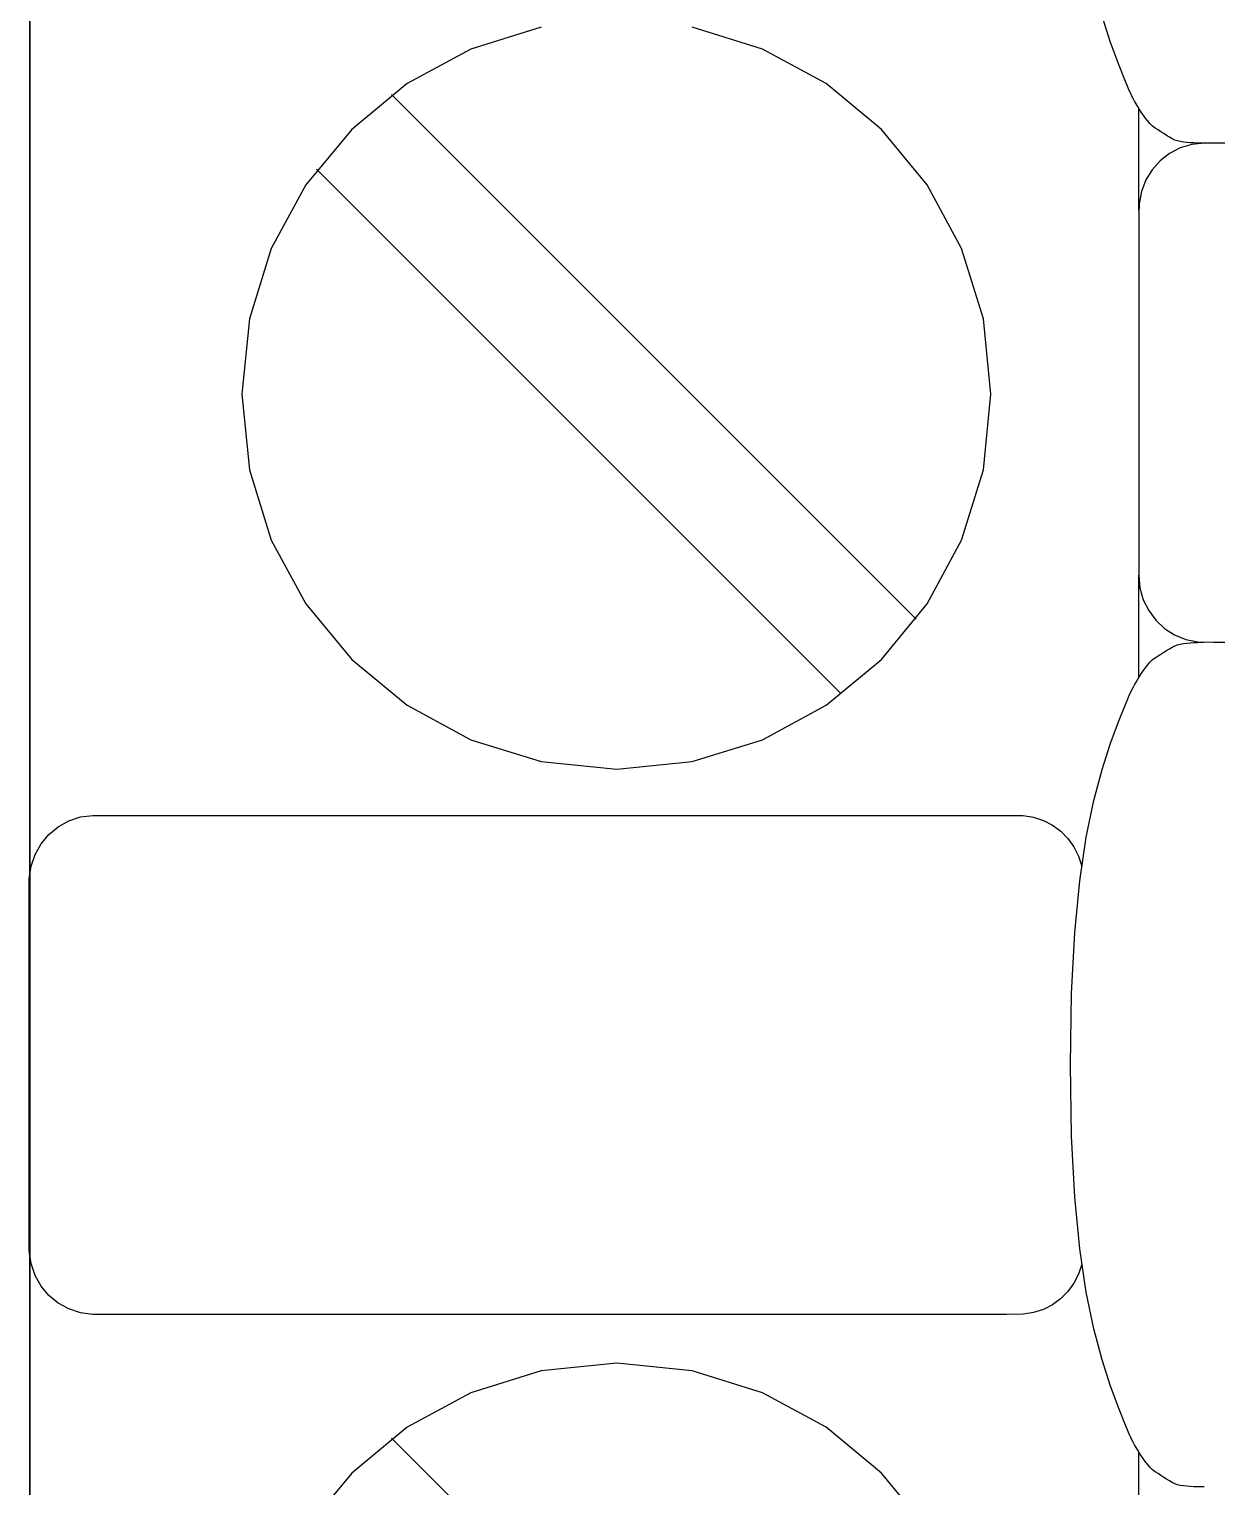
# Model space of a CAD drawing. Extents: x 1 to 47.7, y 0.2 to 35.
# Drawn here: x 36.708 to 37.238, y 11.747 to 12.398 of the extents above; entities that cross this region are included whole.
import ezdxf

# ---------------------------------------------------------------- set-up
doc = ezdxf.new("R2010")
doc.units = 0
doc.header["$MEASUREMENT"] = 0
for name, color, linetype in [('7_1__EMPTY_IO_BOARD_POSITI', 7, 'CONTINUOUS'), ('7_2___8__INDEPENDENT_INPUT', 7, 'CONTINUOUS'), ('7_3___8__OPTOISO_INDEPENDE', 7, 'CONTINUOUS'), ('7_4___24__OPTOISO_INDEPEND', 7, 'CONTINUOUS'), ('7_5___8__INDEPENDENT_INPUT', 7, 'CONTINUOUS'), ('7_6____8__INDEPENDENT_INPU', 7, 'CONTINUOUS'), ('7_7____8__OPTOISO_INDEPEND', 7, 'CONTINUOUS'), ('7_8____8__OPTOISO_INDEPEND', 7, 'CONTINUOUS')]:
    doc.layers.add(name, color=color, linetype=linetype)

msp = doc.modelspace()

# ---------------------------------------------------------------- linework, layer by layer
at = {"layer": '7_1__EMPTY_IO_BOARD_POSITI'}
msp.add_lwpolyline([(36.70819, 10.79327), (36.70819, 11.20091), (36.70819, 11.40113), (36.70819, 11.59733), (36.70819, 11.78827), (36.70819, 11.97273), (36.70819, 12.06214), (36.70819, 12.14948), (36.70819, 12.23458), (36.70819, 12.31729), (36.70819, 12.39747), (36.70819, 12.47495)], dxfattribs=at)
at = {"layer": '7_2___8__INDEPENDENT_INPUT'}
for points in [[(36.70795, 12.46013), (36.70795, 12.34901), (36.70795, 12.23255), (36.70795, 12.11119), (36.70795, 11.98537), (36.70795, 11.85555), (36.70795, 11.72217), (36.70795, 11.58567), (36.70795, 11.44649), (36.70795, 11.30509), (36.70795, 11.01739), (36.70795, 10.72613)], [(37.23243, 12.34682), (37.23094, 12.34682), (37.22937, 12.34685), (37.22776, 12.34689), (37.22617, 12.34698), (37.22461, 12.3471), (37.22312, 12.34727), (37.22175, 12.34749), (37.22052, 12.34779), (37.21938, 12.34821), (37.21814, 12.3488), (37.21688, 12.34949), (37.21562, 12.35025), (37.21435, 12.35106), (37.21308, 12.35189), (37.21181, 12.35273), (37.21055, 12.35356), (37.2093, 12.35436), (37.20815, 12.35558), (37.20708, 12.35689), (37.20609, 12.35817), (37.20516, 12.35943), (37.20429, 12.36068), (37.20348, 12.36191), (37.20273, 12.36314), (37.20202, 12.36437), (37.20135, 12.36561), (37.20074, 12.36677), (37.20018, 12.36787), (37.19965, 12.36892), (37.19914, 12.36999), (37.19863, 12.3711), (37.1981, 12.37229), (37.19754, 12.37362), (37.19692, 12.37512), (37.19444, 12.38144), (37.19063, 12.39172), (37.18681, 12.40351)], [(36.93644, 12.39858), (36.90503, 12.38883), (36.87658, 12.3734), (36.85179, 12.35298), (36.83133, 12.32822), (36.81587, 12.29981), (36.8061, 12.26842), (36.80269, 12.23472), (36.8061, 12.20096), (36.81587, 12.16953), (36.83133, 12.14109), (36.85179, 12.11632), (36.87658, 12.09588), (36.90503, 12.08044), (36.93644, 12.07069), (36.97015, 12.06729), (37.00383, 12.07069), (37.0352, 12.08044), (37.06358, 12.09588), (37.0883, 12.11632), (37.1087, 12.14109), (37.1241, 12.16953), (37.13383, 12.20096), (37.13722, 12.23472), (37.13383, 12.26842), (37.1241, 12.29981), (37.1087, 12.32822), (37.0883, 12.35298), (37.06358, 12.3734), (37.0352, 12.38883), (37.00383, 12.39858)], [(37.1038, 12.13429), (36.86953, 12.36856)], [(37.20319, 12.31683), (37.20319, 12.36238)], [(37.24813, 12.34682), (37.23243, 12.34682), (37.22687, 12.34628), (37.22167, 12.34472), (37.21691, 12.34225), (37.2127, 12.33897), (37.20915, 12.33497), (37.20633, 12.33037), (37.20436, 12.32525), (37.20333, 12.31972), (37.20319, 12.3152), (37.20319, 12.3034), (37.20319, 12.28285), (37.20319, 12.25673), (37.20319, 12.22822), (37.20319, 12.20051), (37.20319, 12.17678), (37.20319, 12.1602), (37.20319, 12.15397), (37.20372, 12.14827), (37.20523, 12.14294), (37.20764, 12.13806), (37.21084, 12.13374), (37.21473, 12.13009), (37.21923, 12.1272), (37.22422, 12.12517), (37.22962, 12.12411), (37.23653, 12.12397), (37.26625, 12.12397)], [(37.07038, 12.10087), (36.83611, 12.33514)], [(37.20319, 12.10843), (37.20319, 12.15397)], [(37.23243, 11.74682), (37.23094, 11.74682), (37.22937, 11.74684), (37.22776, 11.74689), (37.22617, 11.74697), (37.22461, 11.74709), (37.22312, 11.74726), (37.22175, 11.74749), (37.22052, 11.74778), (37.21938, 11.7482), (37.21814, 11.7488), (37.21688, 11.74949), (37.21562, 11.75025), (37.21435, 11.75105), (37.21308, 11.75189), (37.21181, 11.75273), (37.21055, 11.75356), (37.2093, 11.75435), (37.20815, 11.75558), (37.20708, 11.75689), (37.20609, 11.75817), (37.20516, 11.75943), (37.20429, 11.76067), (37.20348, 11.7619), (37.20273, 11.76313), (37.20202, 11.76436), (37.20135, 11.7656), (37.20074, 11.76677), (37.20018, 11.76786), (37.19965, 11.76892), (37.19914, 11.76998), (37.19863, 11.77109), (37.1981, 11.77229), (37.19754, 11.77362), (37.19692, 11.77512), (37.19444, 11.78144), (37.19063, 11.79172), (37.18681, 11.8035), (37.18315, 11.81732), (37.17979, 11.8337), (37.1769, 11.85316), (37.17464, 11.87623), (37.17317, 11.90343), (37.17265, 11.93529), (37.17317, 11.96715), (37.17464, 11.99435), (37.1769, 12.01742), (37.17979, 12.03688), (37.18315, 12.05325), (37.18681, 12.06707), (37.19063, 12.07885), (37.19444, 12.08913), (37.19692, 12.09545), (37.19754, 12.09695), (37.1981, 12.09828), (37.19863, 12.09948), (37.19914, 12.10059), (37.19965, 12.10165), (37.20018, 12.10271), (37.20074, 12.1038), (37.20135, 12.10497), (37.20202, 12.1062), (37.20273, 12.10744), (37.20348, 12.10867), (37.20429, 12.1099), (37.20516, 12.11114), (37.20609, 12.1124), (37.20708, 12.11368), (37.20815, 12.11499), (37.2093, 12.11622), (37.21055, 12.11701), (37.21181, 12.11784), (37.21308, 12.11868), (37.21435, 12.11952), (37.21562, 12.12032), (37.21688, 12.12108), (37.21814, 12.12177), (37.21938, 12.12237), (37.22052, 12.12279), (37.22175, 12.1231), (37.22312, 12.12335), (37.22461, 12.12356), (37.22617, 12.12372), (37.22776, 12.12383), (37.22937, 12.12391), (37.23094, 12.12396), (37.23243, 12.12397)], [(37.17777, 11.84623), (37.17627, 11.84179), (37.17415, 11.8377), (37.17147, 11.83402), (37.16827, 11.83081), (37.16463, 11.82813), (37.1606, 11.82604), (37.15623, 11.8246), (37.15159, 11.82389), (37.1441, 11.82381), (37.11187, 11.82381), (37.05778, 11.82381), (36.99011, 11.82381), (36.91712, 11.82381), (36.84709, 11.82381), (36.78828, 11.82381), (36.74895, 11.82381), (36.7362, 11.82382), (36.73064, 11.82453), (36.72545, 11.82625), (36.72074, 11.82888), (36.71661, 11.83233), (36.71315, 11.83648), (36.71046, 11.84124), (36.70866, 11.84649), (36.70782, 11.85214), (36.70778, 11.85713), (36.70778, 11.87129), (36.70778, 11.89361), (36.70778, 11.92082), (36.70778, 11.94967), (36.70778, 11.97688), (36.70778, 11.9992), (36.70778, 12.01336), (36.70782, 12.01834), (36.70866, 12.024), (36.71046, 12.02925), (36.71315, 12.034), (36.71661, 12.03815), (36.72074, 12.04159), (36.72545, 12.04423), (36.73064, 12.04595), (36.7362, 12.04665), (36.74895, 12.04666), (36.78828, 12.04666), (36.84709, 12.04666), (36.91712, 12.04666), (36.99011, 12.04666), (37.05778, 12.04666), (37.11187, 12.04666), (37.1441, 12.04666), (37.15161, 12.04659), (37.15627, 12.04586), (37.16065, 12.04441), (37.16469, 12.0423), (37.16834, 12.03959), (37.17152, 12.03634), (37.1742, 12.03262), (37.1763, 12.02849), (37.17777, 12.02401)], [(37.1087, 11.72822), (37.0883, 11.75297), (37.06358, 11.7734), (37.0352, 11.78883), (37.00383, 11.79858), (36.97015, 11.80198), (36.93644, 11.79858), (36.90503, 11.78883), (36.87658, 11.7734), (36.85179, 11.75297), (36.83133, 11.72822)], [(37.1038, 11.53429), (36.86953, 11.76856)], [(37.20319, 11.71683), (37.20319, 11.76237)]]:
    msp.add_lwpolyline(points, dxfattribs=at)
at = {"layer": '7_3___8__OPTOISO_INDEPENDE'}
for points in [[(36.70795, 12.46013), (36.70795, 12.34901), (36.70795, 12.23255), (36.70795, 12.11119), (36.70795, 11.98537), (36.70795, 11.85555), (36.70795, 11.72217), (36.70795, 11.58567), (36.70795, 11.44649), (36.70795, 11.30509), (36.70795, 11.01739), (36.70795, 10.72613)], [(37.23243, 12.34682), (37.23094, 12.34682), (37.22937, 12.34685), (37.22776, 12.34689), (37.22617, 12.34698), (37.22461, 12.3471), (37.22312, 12.34727), (37.22175, 12.34749), (37.22052, 12.34779), (37.21938, 12.34821), (37.21814, 12.3488), (37.21688, 12.34949), (37.21562, 12.35025), (37.21435, 12.35106), (37.21308, 12.35189), (37.21181, 12.35273), (37.21055, 12.35356), (37.2093, 12.35436), (37.20815, 12.35558), (37.20708, 12.35689), (37.20609, 12.35817), (37.20516, 12.35943), (37.20429, 12.36068), (37.20348, 12.36191), (37.20273, 12.36314), (37.20202, 12.36437), (37.20135, 12.36561), (37.20074, 12.36677), (37.20018, 12.36787), (37.19965, 12.36892), (37.19914, 12.36999), (37.19863, 12.3711), (37.1981, 12.37229), (37.19754, 12.37362), (37.19692, 12.37512), (37.19444, 12.38144), (37.19063, 12.39172), (37.18681, 12.40351)], [(36.93644, 12.39858), (36.90503, 12.38883), (36.87658, 12.3734), (36.85179, 12.35298), (36.83133, 12.32822), (36.81587, 12.29981), (36.8061, 12.26842), (36.80269, 12.23472), (36.8061, 12.20096), (36.81587, 12.16953), (36.83133, 12.14109), (36.85179, 12.11632), (36.87658, 12.09588), (36.90503, 12.08044), (36.93644, 12.07069), (36.97015, 12.06729), (37.00383, 12.07069), (37.0352, 12.08044), (37.06358, 12.09588), (37.0883, 12.11632), (37.1087, 12.14109), (37.1241, 12.16953), (37.13383, 12.20096), (37.13722, 12.23472), (37.13383, 12.26842), (37.1241, 12.29981), (37.1087, 12.32822), (37.0883, 12.35298), (37.06358, 12.3734), (37.0352, 12.38883), (37.00383, 12.39858)], [(37.1038, 12.13429), (36.86953, 12.36856)], [(37.20319, 12.31683), (37.20319, 12.36238)], [(37.24813, 12.34682), (37.23243, 12.34682), (37.22687, 12.34628), (37.22167, 12.34472), (37.21691, 12.34225), (37.2127, 12.33897), (37.20915, 12.33497), (37.20633, 12.33037), (37.20436, 12.32525), (37.20333, 12.31972), (37.20319, 12.3152), (37.20319, 12.3034), (37.20319, 12.28285), (37.20319, 12.25673), (37.20319, 12.22822), (37.20319, 12.20051), (37.20319, 12.17678), (37.20319, 12.1602), (37.20319, 12.15397), (37.20372, 12.14827), (37.20523, 12.14294), (37.20764, 12.13806), (37.21084, 12.13374), (37.21473, 12.13009), (37.21923, 12.1272), (37.22422, 12.12517), (37.22962, 12.12411), (37.23653, 12.12397), (37.26625, 12.12397)], [(37.07038, 12.10087), (36.83611, 12.33514)], [(37.20319, 12.10843), (37.20319, 12.15397)], [(37.23243, 11.74682), (37.23094, 11.74682), (37.22937, 11.74684), (37.22776, 11.74689), (37.22617, 11.74697), (37.22461, 11.74709), (37.22312, 11.74726), (37.22175, 11.74749), (37.22052, 11.74778), (37.21938, 11.7482), (37.21814, 11.7488), (37.21688, 11.74949), (37.21562, 11.75025), (37.21435, 11.75105), (37.21308, 11.75189), (37.21181, 11.75273), (37.21055, 11.75356), (37.2093, 11.75435), (37.20815, 11.75558), (37.20708, 11.75689), (37.20609, 11.75817), (37.20516, 11.75943), (37.20429, 11.76067), (37.20348, 11.7619), (37.20273, 11.76313), (37.20202, 11.76436), (37.20135, 11.7656), (37.20074, 11.76677), (37.20018, 11.76786), (37.19965, 11.76892), (37.19914, 11.76998), (37.19863, 11.77109), (37.1981, 11.77229), (37.19754, 11.77362), (37.19692, 11.77512), (37.19444, 11.78144), (37.19063, 11.79172), (37.18681, 11.8035), (37.18315, 11.81732), (37.17979, 11.8337), (37.1769, 11.85316), (37.17464, 11.87623), (37.17317, 11.90343), (37.17265, 11.93529), (37.17317, 11.96715), (37.17464, 11.99435), (37.1769, 12.01742), (37.17979, 12.03688), (37.18315, 12.05325), (37.18681, 12.06707), (37.19063, 12.07885), (37.19444, 12.08913), (37.19692, 12.09545), (37.19754, 12.09695), (37.1981, 12.09828), (37.19863, 12.09948), (37.19914, 12.10059), (37.19965, 12.10165), (37.20018, 12.10271), (37.20074, 12.1038), (37.20135, 12.10497), (37.20202, 12.1062), (37.20273, 12.10744), (37.20348, 12.10867), (37.20429, 12.1099), (37.20516, 12.11114), (37.20609, 12.1124), (37.20708, 12.11368), (37.20815, 12.11499), (37.2093, 12.11622), (37.21055, 12.11701), (37.21181, 12.11784), (37.21308, 12.11868), (37.21435, 12.11952), (37.21562, 12.12032), (37.21688, 12.12108), (37.21814, 12.12177), (37.21938, 12.12237), (37.22052, 12.12279), (37.22175, 12.1231), (37.22312, 12.12335), (37.22461, 12.12356), (37.22617, 12.12372), (37.22776, 12.12383), (37.22937, 12.12391), (37.23094, 12.12396), (37.23243, 12.12397)], [(37.17777, 11.84623), (37.17627, 11.84179), (37.17415, 11.8377), (37.17147, 11.83402), (37.16827, 11.83081), (37.16463, 11.82813), (37.1606, 11.82604), (37.15623, 11.8246), (37.15159, 11.82389), (37.1441, 11.82381), (37.11187, 11.82381), (37.05778, 11.82381), (36.99011, 11.82381), (36.91712, 11.82381), (36.84709, 11.82381), (36.78828, 11.82381), (36.74895, 11.82381), (36.7362, 11.82382), (36.73064, 11.82453), (36.72545, 11.82625), (36.72074, 11.82888), (36.71661, 11.83233), (36.71315, 11.83648), (36.71046, 11.84124), (36.70866, 11.84649), (36.70782, 11.85214), (36.70778, 11.85713), (36.70778, 11.87129), (36.70778, 11.89361), (36.70778, 11.92082), (36.70778, 11.94967), (36.70778, 11.97688), (36.70778, 11.9992), (36.70778, 12.01336), (36.70782, 12.01834), (36.70866, 12.024), (36.71046, 12.02925), (36.71315, 12.034), (36.71661, 12.03815), (36.72074, 12.04159), (36.72545, 12.04423), (36.73064, 12.04595), (36.7362, 12.04665), (36.74895, 12.04666), (36.78828, 12.04666), (36.84709, 12.04666), (36.91712, 12.04666), (36.99011, 12.04666), (37.05778, 12.04666), (37.11187, 12.04666), (37.1441, 12.04666), (37.15161, 12.04659), (37.15627, 12.04586), (37.16065, 12.04441), (37.16469, 12.0423), (37.16834, 12.03959), (37.17152, 12.03634), (37.1742, 12.03262), (37.1763, 12.02849), (37.17777, 12.02401)], [(37.1087, 11.72822), (37.0883, 11.75297), (37.06358, 11.7734), (37.0352, 11.78883), (37.00383, 11.79858), (36.97015, 11.80198), (36.93644, 11.79858), (36.90503, 11.78883), (36.87658, 11.7734), (36.85179, 11.75297), (36.83133, 11.72822)], [(37.1038, 11.53429), (36.86953, 11.76856)], [(37.20319, 11.71683), (37.20319, 11.76237)]]:
    msp.add_lwpolyline(points, dxfattribs=at)
at = {"layer": '7_4___24__OPTOISO_INDEPEND'}
for points in [[(36.70795, 12.46013), (36.70795, 12.34901), (36.70795, 12.23255), (36.70795, 12.11119), (36.70795, 11.98537), (36.70795, 11.85555), (36.70795, 11.72217), (36.70795, 11.58567), (36.70795, 11.44649), (36.70795, 11.30509), (36.70795, 11.01739), (36.70795, 10.72613)], [(37.23243, 12.34682), (37.23094, 12.34682), (37.22937, 12.34685), (37.22776, 12.34689), (37.22617, 12.34698), (37.22461, 12.3471), (37.22312, 12.34727), (37.22175, 12.34749), (37.22052, 12.34779), (37.21938, 12.34821), (37.21814, 12.3488), (37.21688, 12.34949), (37.21562, 12.35025), (37.21435, 12.35106), (37.21308, 12.35189), (37.21181, 12.35273), (37.21055, 12.35356), (37.2093, 12.35436), (37.20815, 12.35558), (37.20708, 12.35689), (37.20609, 12.35817), (37.20516, 12.35943), (37.20429, 12.36068), (37.20348, 12.36191), (37.20273, 12.36314), (37.20202, 12.36437), (37.20135, 12.36561), (37.20074, 12.36677), (37.20018, 12.36787), (37.19965, 12.36892), (37.19914, 12.36999), (37.19863, 12.3711), (37.1981, 12.37229), (37.19754, 12.37362), (37.19692, 12.37512), (37.19444, 12.38144), (37.19063, 12.39172), (37.18681, 12.40351)], [(36.93644, 12.39858), (36.90503, 12.38883), (36.87658, 12.3734), (36.85179, 12.35298), (36.83133, 12.32822), (36.81587, 12.29981), (36.8061, 12.26842), (36.80269, 12.23472), (36.8061, 12.20096), (36.81587, 12.16953), (36.83133, 12.14109), (36.85179, 12.11632), (36.87658, 12.09588), (36.90503, 12.08044), (36.93644, 12.07069), (36.97015, 12.06729), (37.00383, 12.07069), (37.0352, 12.08044), (37.06358, 12.09588), (37.0883, 12.11632), (37.1087, 12.14109), (37.1241, 12.16953), (37.13383, 12.20096), (37.13722, 12.23472), (37.13383, 12.26842), (37.1241, 12.29981), (37.1087, 12.32822), (37.0883, 12.35298), (37.06358, 12.3734), (37.0352, 12.38883), (37.00383, 12.39858)], [(37.1038, 12.13429), (36.86953, 12.36856)], [(37.20319, 12.31683), (37.20319, 12.36238)], [(37.24813, 12.34682), (37.23243, 12.34682), (37.22687, 12.34628), (37.22167, 12.34472), (37.21691, 12.34225), (37.2127, 12.33897), (37.20915, 12.33497), (37.20633, 12.33037), (37.20436, 12.32525), (37.20333, 12.31972), (37.20319, 12.3152), (37.20319, 12.3034), (37.20319, 12.28285), (37.20319, 12.25673), (37.20319, 12.22822), (37.20319, 12.20051), (37.20319, 12.17678), (37.20319, 12.1602), (37.20319, 12.15397), (37.20372, 12.14827), (37.20523, 12.14294), (37.20764, 12.13806), (37.21084, 12.13374), (37.21473, 12.13009), (37.21923, 12.1272), (37.22422, 12.12517), (37.22962, 12.12411), (37.23653, 12.12397), (37.26625, 12.12397)], [(37.07038, 12.10087), (36.83611, 12.33514)], [(37.20319, 12.10843), (37.20319, 12.15397)], [(37.23243, 11.74682), (37.23094, 11.74682), (37.22937, 11.74684), (37.22776, 11.74689), (37.22617, 11.74697), (37.22461, 11.74709), (37.22312, 11.74726), (37.22175, 11.74749), (37.22052, 11.74778), (37.21938, 11.7482), (37.21814, 11.7488), (37.21688, 11.74949), (37.21562, 11.75025), (37.21435, 11.75105), (37.21308, 11.75189), (37.21181, 11.75273), (37.21055, 11.75356), (37.2093, 11.75435), (37.20815, 11.75558), (37.20708, 11.75689), (37.20609, 11.75817), (37.20516, 11.75943), (37.20429, 11.76067), (37.20348, 11.7619), (37.20273, 11.76313), (37.20202, 11.76436), (37.20135, 11.7656), (37.20074, 11.76677), (37.20018, 11.76786), (37.19965, 11.76892), (37.19914, 11.76998), (37.19863, 11.77109), (37.1981, 11.77229), (37.19754, 11.77362), (37.19692, 11.77512), (37.19444, 11.78144), (37.19063, 11.79172), (37.18681, 11.8035), (37.18315, 11.81732), (37.17979, 11.8337), (37.1769, 11.85316), (37.17464, 11.87623), (37.17317, 11.90343), (37.17265, 11.93529), (37.17317, 11.96715), (37.17464, 11.99435), (37.1769, 12.01742), (37.17979, 12.03688), (37.18315, 12.05325), (37.18681, 12.06707), (37.19063, 12.07885), (37.19444, 12.08913), (37.19692, 12.09545), (37.19754, 12.09695), (37.1981, 12.09828), (37.19863, 12.09948), (37.19914, 12.10059), (37.19965, 12.10165), (37.20018, 12.10271), (37.20074, 12.1038), (37.20135, 12.10497), (37.20202, 12.1062), (37.20273, 12.10744), (37.20348, 12.10867), (37.20429, 12.1099), (37.20516, 12.11114), (37.20609, 12.1124), (37.20708, 12.11368), (37.20815, 12.11499), (37.2093, 12.11622), (37.21055, 12.11701), (37.21181, 12.11784), (37.21308, 12.11868), (37.21435, 12.11952), (37.21562, 12.12032), (37.21688, 12.12108), (37.21814, 12.12177), (37.21938, 12.12237), (37.22052, 12.12279), (37.22175, 12.1231), (37.22312, 12.12335), (37.22461, 12.12356), (37.22617, 12.12372), (37.22776, 12.12383), (37.22937, 12.12391), (37.23094, 12.12396), (37.23243, 12.12397)], [(37.17777, 11.84623), (37.17627, 11.84179), (37.17415, 11.8377), (37.17147, 11.83402), (37.16827, 11.83081), (37.16463, 11.82813), (37.1606, 11.82604), (37.15623, 11.8246), (37.15159, 11.82389), (37.1441, 11.82381), (37.11187, 11.82381), (37.05778, 11.82381), (36.99011, 11.82381), (36.91712, 11.82381), (36.84709, 11.82381), (36.78828, 11.82381), (36.74895, 11.82381), (36.7362, 11.82382), (36.73064, 11.82453), (36.72545, 11.82625), (36.72074, 11.82888), (36.71661, 11.83233), (36.71315, 11.83648), (36.71046, 11.84124), (36.70866, 11.84649), (36.70782, 11.85214), (36.70778, 11.85713), (36.70778, 11.87129), (36.70778, 11.89361), (36.70778, 11.92082), (36.70778, 11.94967), (36.70778, 11.97688), (36.70778, 11.9992), (36.70778, 12.01336), (36.70782, 12.01834), (36.70866, 12.024), (36.71046, 12.02925), (36.71315, 12.034), (36.71661, 12.03815), (36.72074, 12.04159), (36.72545, 12.04423), (36.73064, 12.04595), (36.7362, 12.04665), (36.74895, 12.04666), (36.78828, 12.04666), (36.84709, 12.04666), (36.91712, 12.04666), (36.99011, 12.04666), (37.05778, 12.04666), (37.11187, 12.04666), (37.1441, 12.04666), (37.15161, 12.04659), (37.15627, 12.04586), (37.16065, 12.04441), (37.16469, 12.0423), (37.16834, 12.03959), (37.17152, 12.03634), (37.1742, 12.03262), (37.1763, 12.02849), (37.17777, 12.02401)], [(37.1087, 11.72822), (37.0883, 11.75297), (37.06358, 11.7734), (37.0352, 11.78883), (37.00383, 11.79858), (36.97015, 11.80198), (36.93644, 11.79858), (36.90503, 11.78883), (36.87658, 11.7734), (36.85179, 11.75297), (36.83133, 11.72822)], [(37.1038, 11.53429), (36.86953, 11.76856)], [(37.20319, 11.71683), (37.20319, 11.76237)]]:
    msp.add_lwpolyline(points, dxfattribs=at)
at = {"layer": '7_5___8__INDEPENDENT_INPUT'}
for points in [[(36.70795, 12.46013), (36.70795, 12.34901), (36.70795, 12.23255), (36.70795, 12.11119), (36.70795, 11.98537), (36.70795, 11.85555), (36.70795, 11.72217), (36.70795, 11.58567), (36.70795, 11.44649), (36.70795, 11.30509), (36.70795, 11.01739), (36.70795, 10.72613)], [(37.23243, 12.34682), (37.23094, 12.34682), (37.22937, 12.34685), (37.22776, 12.34689), (37.22617, 12.34698), (37.22461, 12.3471), (37.22312, 12.34727), (37.22175, 12.34749), (37.22052, 12.34779), (37.21938, 12.34821), (37.21814, 12.3488), (37.21688, 12.34949), (37.21562, 12.35025), (37.21435, 12.35106), (37.21308, 12.35189), (37.21181, 12.35273), (37.21055, 12.35356), (37.2093, 12.35436), (37.20815, 12.35558), (37.20708, 12.35689), (37.20609, 12.35817), (37.20516, 12.35943), (37.20429, 12.36068), (37.20348, 12.36191), (37.20273, 12.36314), (37.20202, 12.36437), (37.20135, 12.36561), (37.20074, 12.36677), (37.20018, 12.36787), (37.19965, 12.36892), (37.19914, 12.36999), (37.19863, 12.3711), (37.1981, 12.37229), (37.19754, 12.37362), (37.19692, 12.37512), (37.19444, 12.38144), (37.19063, 12.39172), (37.18681, 12.40351)], [(36.93644, 12.39858), (36.90503, 12.38883), (36.87658, 12.3734), (36.85179, 12.35298), (36.83133, 12.32822), (36.81587, 12.29981), (36.8061, 12.26842), (36.80269, 12.23472), (36.8061, 12.20096), (36.81587, 12.16953), (36.83133, 12.14109), (36.85179, 12.11632), (36.87658, 12.09588), (36.90503, 12.08044), (36.93644, 12.07069), (36.97015, 12.06729), (37.00383, 12.07069), (37.0352, 12.08044), (37.06358, 12.09588), (37.0883, 12.11632), (37.1087, 12.14109), (37.1241, 12.16953), (37.13383, 12.20096), (37.13722, 12.23472), (37.13383, 12.26842), (37.1241, 12.29981), (37.1087, 12.32822), (37.0883, 12.35298), (37.06358, 12.3734), (37.0352, 12.38883), (37.00383, 12.39858)], [(37.1038, 12.13429), (36.86953, 12.36856)], [(37.20319, 12.31683), (37.20319, 12.36238)], [(37.24813, 12.34682), (37.23243, 12.34682), (37.22687, 12.34628), (37.22167, 12.34472), (37.21691, 12.34225), (37.2127, 12.33897), (37.20915, 12.33497), (37.20633, 12.33037), (37.20436, 12.32525), (37.20333, 12.31972), (37.20319, 12.3152), (37.20319, 12.3034), (37.20319, 12.28285), (37.20319, 12.25673), (37.20319, 12.22822), (37.20319, 12.20051), (37.20319, 12.17678), (37.20319, 12.1602), (37.20319, 12.15397), (37.20372, 12.14827), (37.20523, 12.14294), (37.20764, 12.13806), (37.21084, 12.13374), (37.21473, 12.13009), (37.21923, 12.1272), (37.22422, 12.12517), (37.22962, 12.12411), (37.23653, 12.12397), (37.26625, 12.12397)], [(37.07038, 12.10087), (36.83611, 12.33514)], [(37.20319, 12.10843), (37.20319, 12.15397)], [(37.23243, 11.74682), (37.23094, 11.74682), (37.22937, 11.74684), (37.22776, 11.74689), (37.22617, 11.74697), (37.22461, 11.74709), (37.22312, 11.74726), (37.22175, 11.74749), (37.22052, 11.74778), (37.21938, 11.7482), (37.21814, 11.7488), (37.21688, 11.74949), (37.21562, 11.75025), (37.21435, 11.75105), (37.21308, 11.75189), (37.21181, 11.75273), (37.21055, 11.75356), (37.2093, 11.75435), (37.20815, 11.75558), (37.20708, 11.75689), (37.20609, 11.75817), (37.20516, 11.75943), (37.20429, 11.76067), (37.20348, 11.7619), (37.20273, 11.76313), (37.20202, 11.76436), (37.20135, 11.7656), (37.20074, 11.76677), (37.20018, 11.76786), (37.19965, 11.76892), (37.19914, 11.76998), (37.19863, 11.77109), (37.1981, 11.77229), (37.19754, 11.77362), (37.19692, 11.77512), (37.19444, 11.78144), (37.19063, 11.79172), (37.18681, 11.8035), (37.18315, 11.81732), (37.17979, 11.8337), (37.1769, 11.85316), (37.17464, 11.87623), (37.17317, 11.90343), (37.17265, 11.93529), (37.17317, 11.96715), (37.17464, 11.99435), (37.1769, 12.01742), (37.17979, 12.03688), (37.18315, 12.05325), (37.18681, 12.06707), (37.19063, 12.07885), (37.19444, 12.08913), (37.19692, 12.09545), (37.19754, 12.09695), (37.1981, 12.09828), (37.19863, 12.09948), (37.19914, 12.10059), (37.19965, 12.10165), (37.20018, 12.10271), (37.20074, 12.1038), (37.20135, 12.10497), (37.20202, 12.1062), (37.20273, 12.10744), (37.20348, 12.10867), (37.20429, 12.1099), (37.20516, 12.11114), (37.20609, 12.1124), (37.20708, 12.11368), (37.20815, 12.11499), (37.2093, 12.11622), (37.21055, 12.11701), (37.21181, 12.11784), (37.21308, 12.11868), (37.21435, 12.11952), (37.21562, 12.12032), (37.21688, 12.12108), (37.21814, 12.12177), (37.21938, 12.12237), (37.22052, 12.12279), (37.22175, 12.1231), (37.22312, 12.12335), (37.22461, 12.12356), (37.22617, 12.12372), (37.22776, 12.12383), (37.22937, 12.12391), (37.23094, 12.12396), (37.23243, 12.12397)], [(37.17777, 11.84623), (37.17627, 11.84179), (37.17415, 11.8377), (37.17147, 11.83402), (37.16827, 11.83081), (37.16463, 11.82813), (37.1606, 11.82604), (37.15623, 11.8246), (37.15159, 11.82389), (37.1441, 11.82381), (37.11187, 11.82381), (37.05778, 11.82381), (36.99011, 11.82381), (36.91712, 11.82381), (36.84709, 11.82381), (36.78828, 11.82381), (36.74895, 11.82381), (36.7362, 11.82382), (36.73064, 11.82453), (36.72545, 11.82625), (36.72074, 11.82888), (36.71661, 11.83233), (36.71315, 11.83648), (36.71046, 11.84124), (36.70866, 11.84649), (36.70782, 11.85214), (36.70778, 11.85713), (36.70778, 11.87129), (36.70778, 11.89361), (36.70778, 11.92082), (36.70778, 11.94967), (36.70778, 11.97688), (36.70778, 11.9992), (36.70778, 12.01336), (36.70782, 12.01834), (36.70866, 12.024), (36.71046, 12.02925), (36.71315, 12.034), (36.71661, 12.03815), (36.72074, 12.04159), (36.72545, 12.04423), (36.73064, 12.04595), (36.7362, 12.04665), (36.74895, 12.04666), (36.78828, 12.04666), (36.84709, 12.04666), (36.91712, 12.04666), (36.99011, 12.04666), (37.05778, 12.04666), (37.11187, 12.04666), (37.1441, 12.04666), (37.15161, 12.04659), (37.15627, 12.04586), (37.16065, 12.04441), (37.16469, 12.0423), (37.16834, 12.03959), (37.17152, 12.03634), (37.1742, 12.03262), (37.1763, 12.02849), (37.17777, 12.02401)], [(37.1087, 11.72822), (37.0883, 11.75297), (37.06358, 11.7734), (37.0352, 11.78883), (37.00383, 11.79858), (36.97015, 11.80198), (36.93644, 11.79858), (36.90503, 11.78883), (36.87658, 11.7734), (36.85179, 11.75297), (36.83133, 11.72822)], [(37.1038, 11.53429), (36.86953, 11.76856)], [(37.20319, 11.71683), (37.20319, 11.76237)]]:
    msp.add_lwpolyline(points, dxfattribs=at)
at = {"layer": '7_6____8__INDEPENDENT_INPU'}
for points in [[(36.70795, 12.46013), (36.70795, 12.34901), (36.70795, 12.23255), (36.70795, 12.11119), (36.70795, 11.98537), (36.70795, 11.85555), (36.70795, 11.72217), (36.70795, 11.58567), (36.70795, 11.44649), (36.70795, 11.30509), (36.70795, 11.01739), (36.70795, 10.72613)], [(37.23243, 12.34682), (37.23094, 12.34682), (37.22937, 12.34685), (37.22776, 12.34689), (37.22617, 12.34698), (37.22461, 12.3471), (37.22312, 12.34727), (37.22175, 12.34749), (37.22052, 12.34779), (37.21938, 12.34821), (37.21814, 12.3488), (37.21688, 12.34949), (37.21562, 12.35025), (37.21435, 12.35106), (37.21308, 12.35189), (37.21181, 12.35273), (37.21055, 12.35356), (37.2093, 12.35436), (37.20815, 12.35558), (37.20708, 12.35689), (37.20609, 12.35817), (37.20516, 12.35943), (37.20429, 12.36068), (37.20348, 12.36191), (37.20273, 12.36314), (37.20202, 12.36437), (37.20135, 12.36561), (37.20074, 12.36677), (37.20018, 12.36787), (37.19965, 12.36892), (37.19914, 12.36999), (37.19863, 12.3711), (37.1981, 12.37229), (37.19754, 12.37362), (37.19692, 12.37512), (37.19444, 12.38144), (37.19063, 12.39172), (37.18681, 12.40351)], [(36.93644, 12.39858), (36.90503, 12.38883), (36.87658, 12.3734), (36.85179, 12.35298), (36.83133, 12.32822), (36.81587, 12.29981), (36.8061, 12.26842), (36.80269, 12.23472), (36.8061, 12.20096), (36.81587, 12.16953), (36.83133, 12.14109), (36.85179, 12.11632), (36.87658, 12.09588), (36.90503, 12.08044), (36.93644, 12.07069), (36.97015, 12.06729), (37.00383, 12.07069), (37.0352, 12.08044), (37.06358, 12.09588), (37.0883, 12.11632), (37.1087, 12.14109), (37.1241, 12.16953), (37.13383, 12.20096), (37.13722, 12.23472), (37.13383, 12.26842), (37.1241, 12.29981), (37.1087, 12.32822), (37.0883, 12.35298), (37.06358, 12.3734), (37.0352, 12.38883), (37.00383, 12.39858)], [(37.1038, 12.13429), (36.86953, 12.36856)], [(37.20319, 12.31683), (37.20319, 12.36238)], [(37.24813, 12.34682), (37.23243, 12.34682), (37.22687, 12.34628), (37.22167, 12.34472), (37.21691, 12.34225), (37.2127, 12.33897), (37.20915, 12.33497), (37.20633, 12.33037), (37.20436, 12.32525), (37.20333, 12.31972), (37.20319, 12.3152), (37.20319, 12.3034), (37.20319, 12.28285), (37.20319, 12.25673), (37.20319, 12.22822), (37.20319, 12.20051), (37.20319, 12.17678), (37.20319, 12.1602), (37.20319, 12.15397), (37.20372, 12.14827), (37.20523, 12.14294), (37.20764, 12.13806), (37.21084, 12.13374), (37.21473, 12.13009), (37.21923, 12.1272), (37.22422, 12.12517), (37.22962, 12.12411), (37.23653, 12.12397), (37.26625, 12.12397)], [(37.07038, 12.10087), (36.83611, 12.33514)], [(37.20319, 12.10843), (37.20319, 12.15397)], [(37.23243, 11.74682), (37.23094, 11.74682), (37.22937, 11.74684), (37.22776, 11.74689), (37.22617, 11.74697), (37.22461, 11.74709), (37.22312, 11.74726), (37.22175, 11.74749), (37.22052, 11.74778), (37.21938, 11.7482), (37.21814, 11.7488), (37.21688, 11.74949), (37.21562, 11.75025), (37.21435, 11.75105), (37.21308, 11.75189), (37.21181, 11.75273), (37.21055, 11.75356), (37.2093, 11.75435), (37.20815, 11.75558), (37.20708, 11.75689), (37.20609, 11.75817), (37.20516, 11.75943), (37.20429, 11.76067), (37.20348, 11.7619), (37.20273, 11.76313), (37.20202, 11.76436), (37.20135, 11.7656), (37.20074, 11.76677), (37.20018, 11.76786), (37.19965, 11.76892), (37.19914, 11.76998), (37.19863, 11.77109), (37.1981, 11.77229), (37.19754, 11.77362), (37.19692, 11.77512), (37.19444, 11.78144), (37.19063, 11.79172), (37.18681, 11.8035), (37.18315, 11.81732), (37.17979, 11.8337), (37.1769, 11.85316), (37.17464, 11.87623), (37.17317, 11.90343), (37.17265, 11.93529), (37.17317, 11.96715), (37.17464, 11.99435), (37.1769, 12.01742), (37.17979, 12.03688), (37.18315, 12.05325), (37.18681, 12.06707), (37.19063, 12.07885), (37.19444, 12.08913), (37.19692, 12.09545), (37.19754, 12.09695), (37.1981, 12.09828), (37.19863, 12.09948), (37.19914, 12.10059), (37.19965, 12.10165), (37.20018, 12.10271), (37.20074, 12.1038), (37.20135, 12.10497), (37.20202, 12.1062), (37.20273, 12.10744), (37.20348, 12.10867), (37.20429, 12.1099), (37.20516, 12.11114), (37.20609, 12.1124), (37.20708, 12.11368), (37.20815, 12.11499), (37.2093, 12.11622), (37.21055, 12.11701), (37.21181, 12.11784), (37.21308, 12.11868), (37.21435, 12.11952), (37.21562, 12.12032), (37.21688, 12.12108), (37.21814, 12.12177), (37.21938, 12.12237), (37.22052, 12.12279), (37.22175, 12.1231), (37.22312, 12.12335), (37.22461, 12.12356), (37.22617, 12.12372), (37.22776, 12.12383), (37.22937, 12.12391), (37.23094, 12.12396), (37.23243, 12.12397)], [(37.17777, 11.84623), (37.17627, 11.84179), (37.17415, 11.8377), (37.17147, 11.83402), (37.16827, 11.83081), (37.16463, 11.82813), (37.1606, 11.82604), (37.15623, 11.8246), (37.15159, 11.82389), (37.1441, 11.82381), (37.11187, 11.82381), (37.05778, 11.82381), (36.99011, 11.82381), (36.91712, 11.82381), (36.84709, 11.82381), (36.78828, 11.82381), (36.74895, 11.82381), (36.7362, 11.82382), (36.73064, 11.82453), (36.72545, 11.82625), (36.72074, 11.82888), (36.71661, 11.83233), (36.71315, 11.83648), (36.71046, 11.84124), (36.70866, 11.84649), (36.70782, 11.85214), (36.70778, 11.85713), (36.70778, 11.87129), (36.70778, 11.89361), (36.70778, 11.92082), (36.70778, 11.94967), (36.70778, 11.97688), (36.70778, 11.9992), (36.70778, 12.01336), (36.70782, 12.01834), (36.70866, 12.024), (36.71046, 12.02925), (36.71315, 12.034), (36.71661, 12.03815), (36.72074, 12.04159), (36.72545, 12.04423), (36.73064, 12.04595), (36.7362, 12.04665), (36.74895, 12.04666), (36.78828, 12.04666), (36.84709, 12.04666), (36.91712, 12.04666), (36.99011, 12.04666), (37.05778, 12.04666), (37.11187, 12.04666), (37.1441, 12.04666), (37.15161, 12.04659), (37.15627, 12.04586), (37.16065, 12.04441), (37.16469, 12.0423), (37.16834, 12.03959), (37.17152, 12.03634), (37.1742, 12.03262), (37.1763, 12.02849), (37.17777, 12.02401)], [(37.1087, 11.72822), (37.0883, 11.75297), (37.06358, 11.7734), (37.0352, 11.78883), (37.00383, 11.79858), (36.97015, 11.80198), (36.93644, 11.79858), (36.90503, 11.78883), (36.87658, 11.7734), (36.85179, 11.75297), (36.83133, 11.72822)], [(37.1038, 11.53429), (36.86953, 11.76856)], [(37.20319, 11.71683), (37.20319, 11.76237)]]:
    msp.add_lwpolyline(points, dxfattribs=at)
at = {"layer": '7_7____8__OPTOISO_INDEPEND'}
for points in [[(36.70795, 12.46013), (36.70795, 12.34901), (36.70795, 12.23255), (36.70795, 12.11119), (36.70795, 11.98537), (36.70795, 11.85555), (36.70795, 11.72217), (36.70795, 11.58567), (36.70795, 11.44649), (36.70795, 11.30509), (36.70795, 11.01739), (36.70795, 10.72613)], [(37.23243, 12.34682), (37.23094, 12.34682), (37.22937, 12.34685), (37.22776, 12.34689), (37.22617, 12.34698), (37.22461, 12.3471), (37.22312, 12.34727), (37.22175, 12.34749), (37.22052, 12.34779), (37.21938, 12.34821), (37.21814, 12.3488), (37.21688, 12.34949), (37.21562, 12.35025), (37.21435, 12.35106), (37.21308, 12.35189), (37.21181, 12.35273), (37.21055, 12.35356), (37.2093, 12.35436), (37.20815, 12.35558), (37.20708, 12.35689), (37.20609, 12.35817), (37.20516, 12.35943), (37.20429, 12.36068), (37.20348, 12.36191), (37.20273, 12.36314), (37.20202, 12.36437), (37.20135, 12.36561), (37.20074, 12.36677), (37.20018, 12.36787), (37.19965, 12.36892), (37.19914, 12.36999), (37.19863, 12.3711), (37.1981, 12.37229), (37.19754, 12.37362), (37.19692, 12.37512), (37.19444, 12.38144), (37.19063, 12.39172), (37.18681, 12.40351)], [(36.93644, 12.39858), (36.90503, 12.38883), (36.87658, 12.3734), (36.85179, 12.35298), (36.83133, 12.32822), (36.81587, 12.29981), (36.8061, 12.26842), (36.80269, 12.23472), (36.8061, 12.20096), (36.81587, 12.16953), (36.83133, 12.14109), (36.85179, 12.11632), (36.87658, 12.09588), (36.90503, 12.08044), (36.93644, 12.07069), (36.97015, 12.06729), (37.00383, 12.07069), (37.0352, 12.08044), (37.06358, 12.09588), (37.0883, 12.11632), (37.1087, 12.14109), (37.1241, 12.16953), (37.13383, 12.20096), (37.13722, 12.23472), (37.13383, 12.26842), (37.1241, 12.29981), (37.1087, 12.32822), (37.0883, 12.35298), (37.06358, 12.3734), (37.0352, 12.38883), (37.00383, 12.39858)], [(37.1038, 12.13429), (36.86953, 12.36856)], [(37.20319, 12.31683), (37.20319, 12.36238)], [(37.24813, 12.34682), (37.23243, 12.34682), (37.22687, 12.34628), (37.22167, 12.34472), (37.21691, 12.34225), (37.2127, 12.33897), (37.20915, 12.33497), (37.20633, 12.33037), (37.20436, 12.32525), (37.20333, 12.31972), (37.20319, 12.3152), (37.20319, 12.3034), (37.20319, 12.28285), (37.20319, 12.25673), (37.20319, 12.22822), (37.20319, 12.20051), (37.20319, 12.17678), (37.20319, 12.1602), (37.20319, 12.15397), (37.20372, 12.14827), (37.20523, 12.14294), (37.20764, 12.13806), (37.21084, 12.13374), (37.21473, 12.13009), (37.21923, 12.1272), (37.22422, 12.12517), (37.22962, 12.12411), (37.23653, 12.12397), (37.26625, 12.12397)], [(37.07038, 12.10087), (36.83611, 12.33514)], [(37.20319, 12.10843), (37.20319, 12.15397)], [(37.23243, 11.74682), (37.23094, 11.74682), (37.22937, 11.74684), (37.22776, 11.74689), (37.22617, 11.74697), (37.22461, 11.74709), (37.22312, 11.74726), (37.22175, 11.74749), (37.22052, 11.74778), (37.21938, 11.7482), (37.21814, 11.7488), (37.21688, 11.74949), (37.21562, 11.75025), (37.21435, 11.75105), (37.21308, 11.75189), (37.21181, 11.75273), (37.21055, 11.75356), (37.2093, 11.75435), (37.20815, 11.75558), (37.20708, 11.75689), (37.20609, 11.75817), (37.20516, 11.75943), (37.20429, 11.76067), (37.20348, 11.7619), (37.20273, 11.76313), (37.20202, 11.76436), (37.20135, 11.7656), (37.20074, 11.76677), (37.20018, 11.76786), (37.19965, 11.76892), (37.19914, 11.76998), (37.19863, 11.77109), (37.1981, 11.77229), (37.19754, 11.77362), (37.19692, 11.77512), (37.19444, 11.78144), (37.19063, 11.79172), (37.18681, 11.8035), (37.18315, 11.81732), (37.17979, 11.8337), (37.1769, 11.85316), (37.17464, 11.87623), (37.17317, 11.90343), (37.17265, 11.93529), (37.17317, 11.96715), (37.17464, 11.99435), (37.1769, 12.01742), (37.17979, 12.03688), (37.18315, 12.05325), (37.18681, 12.06707), (37.19063, 12.07885), (37.19444, 12.08913), (37.19692, 12.09545), (37.19754, 12.09695), (37.1981, 12.09828), (37.19863, 12.09948), (37.19914, 12.10059), (37.19965, 12.10165), (37.20018, 12.10271), (37.20074, 12.1038), (37.20135, 12.10497), (37.20202, 12.1062), (37.20273, 12.10744), (37.20348, 12.10867), (37.20429, 12.1099), (37.20516, 12.11114), (37.20609, 12.1124), (37.20708, 12.11368), (37.20815, 12.11499), (37.2093, 12.11622), (37.21055, 12.11701), (37.21181, 12.11784), (37.21308, 12.11868), (37.21435, 12.11952), (37.21562, 12.12032), (37.21688, 12.12108), (37.21814, 12.12177), (37.21938, 12.12237), (37.22052, 12.12279), (37.22175, 12.1231), (37.22312, 12.12335), (37.22461, 12.12356), (37.22617, 12.12372), (37.22776, 12.12383), (37.22937, 12.12391), (37.23094, 12.12396), (37.23243, 12.12397)], [(37.17777, 11.84623), (37.17627, 11.84179), (37.17415, 11.8377), (37.17147, 11.83402), (37.16827, 11.83081), (37.16463, 11.82813), (37.1606, 11.82604), (37.15623, 11.8246), (37.15159, 11.82389), (37.1441, 11.82381), (37.11187, 11.82381), (37.05778, 11.82381), (36.99011, 11.82381), (36.91712, 11.82381), (36.84709, 11.82381), (36.78828, 11.82381), (36.74895, 11.82381), (36.7362, 11.82382), (36.73064, 11.82453), (36.72545, 11.82625), (36.72074, 11.82888), (36.71661, 11.83233), (36.71315, 11.83648), (36.71046, 11.84124), (36.70866, 11.84649), (36.70782, 11.85214), (36.70778, 11.85713), (36.70778, 11.87129), (36.70778, 11.89361), (36.70778, 11.92082), (36.70778, 11.94967), (36.70778, 11.97688), (36.70778, 11.9992), (36.70778, 12.01336), (36.70782, 12.01834), (36.70866, 12.024), (36.71046, 12.02925), (36.71315, 12.034), (36.71661, 12.03815), (36.72074, 12.04159), (36.72545, 12.04423), (36.73064, 12.04595), (36.7362, 12.04665), (36.74895, 12.04666), (36.78828, 12.04666), (36.84709, 12.04666), (36.91712, 12.04666), (36.99011, 12.04666), (37.05778, 12.04666), (37.11187, 12.04666), (37.1441, 12.04666), (37.15161, 12.04659), (37.15627, 12.04586), (37.16065, 12.04441), (37.16469, 12.0423), (37.16834, 12.03959), (37.17152, 12.03634), (37.1742, 12.03262), (37.1763, 12.02849), (37.17777, 12.02401)], [(37.1087, 11.72822), (37.0883, 11.75297), (37.06358, 11.7734), (37.0352, 11.78883), (37.00383, 11.79858), (36.97015, 11.80198), (36.93644, 11.79858), (36.90503, 11.78883), (36.87658, 11.7734), (36.85179, 11.75297), (36.83133, 11.72822)], [(37.1038, 11.53429), (36.86953, 11.76856)], [(37.20319, 11.71683), (37.20319, 11.76237)]]:
    msp.add_lwpolyline(points, dxfattribs=at)
at = {"layer": '7_8____8__OPTOISO_INDEPEND'}
for points in [[(36.70795, 12.46013), (36.70795, 12.34901), (36.70795, 12.23255), (36.70795, 12.11119), (36.70795, 11.98537), (36.70795, 11.85555), (36.70795, 11.72217), (36.70795, 11.58567), (36.70795, 11.44649), (36.70795, 11.30509), (36.70795, 11.01739), (36.70795, 10.72613)], [(37.23243, 12.34682), (37.23094, 12.34682), (37.22937, 12.34685), (37.22776, 12.34689), (37.22617, 12.34698), (37.22461, 12.3471), (37.22312, 12.34727), (37.22175, 12.34749), (37.22052, 12.34779), (37.21938, 12.34821), (37.21814, 12.3488), (37.21688, 12.34949), (37.21562, 12.35025), (37.21435, 12.35106), (37.21308, 12.35189), (37.21181, 12.35273), (37.21055, 12.35356), (37.2093, 12.35436), (37.20815, 12.35558), (37.20708, 12.35689), (37.20609, 12.35817), (37.20516, 12.35943), (37.20429, 12.36068), (37.20348, 12.36191), (37.20273, 12.36314), (37.20202, 12.36437), (37.20135, 12.36561), (37.20074, 12.36677), (37.20018, 12.36787), (37.19965, 12.36892), (37.19914, 12.36999), (37.19863, 12.3711), (37.1981, 12.37229), (37.19754, 12.37362), (37.19692, 12.37512), (37.19444, 12.38144), (37.19063, 12.39172), (37.18681, 12.40351)], [(36.93644, 12.39858), (36.90503, 12.38883), (36.87658, 12.3734), (36.85179, 12.35298), (36.83133, 12.32822), (36.81587, 12.29981), (36.8061, 12.26842), (36.80269, 12.23472), (36.8061, 12.20096), (36.81587, 12.16953), (36.83133, 12.14109), (36.85179, 12.11632), (36.87658, 12.09588), (36.90503, 12.08044), (36.93644, 12.07069), (36.97015, 12.06729), (37.00383, 12.07069), (37.0352, 12.08044), (37.06358, 12.09588), (37.0883, 12.11632), (37.1087, 12.14109), (37.1241, 12.16953), (37.13383, 12.20096), (37.13722, 12.23472), (37.13383, 12.26842), (37.1241, 12.29981), (37.1087, 12.32822), (37.0883, 12.35298), (37.06358, 12.3734), (37.0352, 12.38883), (37.00383, 12.39858)], [(37.1038, 12.13429), (36.86953, 12.36856)], [(37.20319, 12.31683), (37.20319, 12.36238)], [(37.24813, 12.34682), (37.23243, 12.34682), (37.22687, 12.34628), (37.22167, 12.34472), (37.21691, 12.34225), (37.2127, 12.33897), (37.20915, 12.33497), (37.20633, 12.33037), (37.20436, 12.32525), (37.20333, 12.31972), (37.20319, 12.3152), (37.20319, 12.3034), (37.20319, 12.28285), (37.20319, 12.25673), (37.20319, 12.22822), (37.20319, 12.20051), (37.20319, 12.17678), (37.20319, 12.1602), (37.20319, 12.15397), (37.20372, 12.14827), (37.20523, 12.14294), (37.20764, 12.13806), (37.21084, 12.13374), (37.21473, 12.13009), (37.21923, 12.1272), (37.22422, 12.12517), (37.22962, 12.12411), (37.23653, 12.12397), (37.26625, 12.12397)], [(37.07038, 12.10087), (36.83611, 12.33514)], [(37.20319, 12.10843), (37.20319, 12.15397)], [(37.23243, 11.74682), (37.23094, 11.74682), (37.22937, 11.74684), (37.22776, 11.74689), (37.22617, 11.74697), (37.22461, 11.74709), (37.22312, 11.74726), (37.22175, 11.74749), (37.22052, 11.74778), (37.21938, 11.7482), (37.21814, 11.7488), (37.21688, 11.74949), (37.21562, 11.75025), (37.21435, 11.75105), (37.21308, 11.75189), (37.21181, 11.75273), (37.21055, 11.75356), (37.2093, 11.75435), (37.20815, 11.75558), (37.20708, 11.75689), (37.20609, 11.75817), (37.20516, 11.75943), (37.20429, 11.76067), (37.20348, 11.7619), (37.20273, 11.76313), (37.20202, 11.76436), (37.20135, 11.7656), (37.20074, 11.76677), (37.20018, 11.76786), (37.19965, 11.76892), (37.19914, 11.76998), (37.19863, 11.77109), (37.1981, 11.77229), (37.19754, 11.77362), (37.19692, 11.77512), (37.19444, 11.78144), (37.19063, 11.79172), (37.18681, 11.8035), (37.18315, 11.81732), (37.17979, 11.8337), (37.1769, 11.85316), (37.17464, 11.87623), (37.17317, 11.90343), (37.17265, 11.93529), (37.17317, 11.96715), (37.17464, 11.99435), (37.1769, 12.01742), (37.17979, 12.03688), (37.18315, 12.05325), (37.18681, 12.06707), (37.19063, 12.07885), (37.19444, 12.08913), (37.19692, 12.09545), (37.19754, 12.09695), (37.1981, 12.09828), (37.19863, 12.09948), (37.19914, 12.10059), (37.19965, 12.10165), (37.20018, 12.10271), (37.20074, 12.1038), (37.20135, 12.10497), (37.20202, 12.1062), (37.20273, 12.10744), (37.20348, 12.10867), (37.20429, 12.1099), (37.20516, 12.11114), (37.20609, 12.1124), (37.20708, 12.11368), (37.20815, 12.11499), (37.2093, 12.11622), (37.21055, 12.11701), (37.21181, 12.11784), (37.21308, 12.11868), (37.21435, 12.11952), (37.21562, 12.12032), (37.21688, 12.12108), (37.21814, 12.12177), (37.21938, 12.12237), (37.22052, 12.12279), (37.22175, 12.1231), (37.22312, 12.12335), (37.22461, 12.12356), (37.22617, 12.12372), (37.22776, 12.12383), (37.22937, 12.12391), (37.23094, 12.12396), (37.23243, 12.12397)], [(37.17777, 11.84623), (37.17627, 11.84179), (37.17415, 11.8377), (37.17147, 11.83402), (37.16827, 11.83081), (37.16463, 11.82813), (37.1606, 11.82604), (37.15623, 11.8246), (37.15159, 11.82389), (37.1441, 11.82381), (37.11187, 11.82381), (37.05778, 11.82381), (36.99011, 11.82381), (36.91712, 11.82381), (36.84709, 11.82381), (36.78828, 11.82381), (36.74895, 11.82381), (36.7362, 11.82382), (36.73064, 11.82453), (36.72545, 11.82625), (36.72074, 11.82888), (36.71661, 11.83233), (36.71315, 11.83648), (36.71046, 11.84124), (36.70866, 11.84649), (36.70782, 11.85214), (36.70778, 11.85713), (36.70778, 11.87129), (36.70778, 11.89361), (36.70778, 11.92082), (36.70778, 11.94967), (36.70778, 11.97688), (36.70778, 11.9992), (36.70778, 12.01336), (36.70782, 12.01834), (36.70866, 12.024), (36.71046, 12.02925), (36.71315, 12.034), (36.71661, 12.03815), (36.72074, 12.04159), (36.72545, 12.04423), (36.73064, 12.04595), (36.7362, 12.04665), (36.74895, 12.04666), (36.78828, 12.04666), (36.84709, 12.04666), (36.91712, 12.04666), (36.99011, 12.04666), (37.05778, 12.04666), (37.11187, 12.04666), (37.1441, 12.04666), (37.15161, 12.04659), (37.15627, 12.04586), (37.16065, 12.04441), (37.16469, 12.0423), (37.16834, 12.03959), (37.17152, 12.03634), (37.1742, 12.03262), (37.1763, 12.02849), (37.17777, 12.02401)], [(37.1087, 11.72822), (37.0883, 11.75297), (37.06358, 11.7734), (37.0352, 11.78883), (37.00383, 11.79858), (36.97015, 11.80198), (36.93644, 11.79858), (36.90503, 11.78883), (36.87658, 11.7734), (36.85179, 11.75297), (36.83133, 11.72822)], [(37.1038, 11.53429), (36.86953, 11.76856)], [(37.20319, 11.71683), (37.20319, 11.76237)]]:
    msp.add_lwpolyline(points, dxfattribs=at)

doc.saveas('drawing.dxf')
